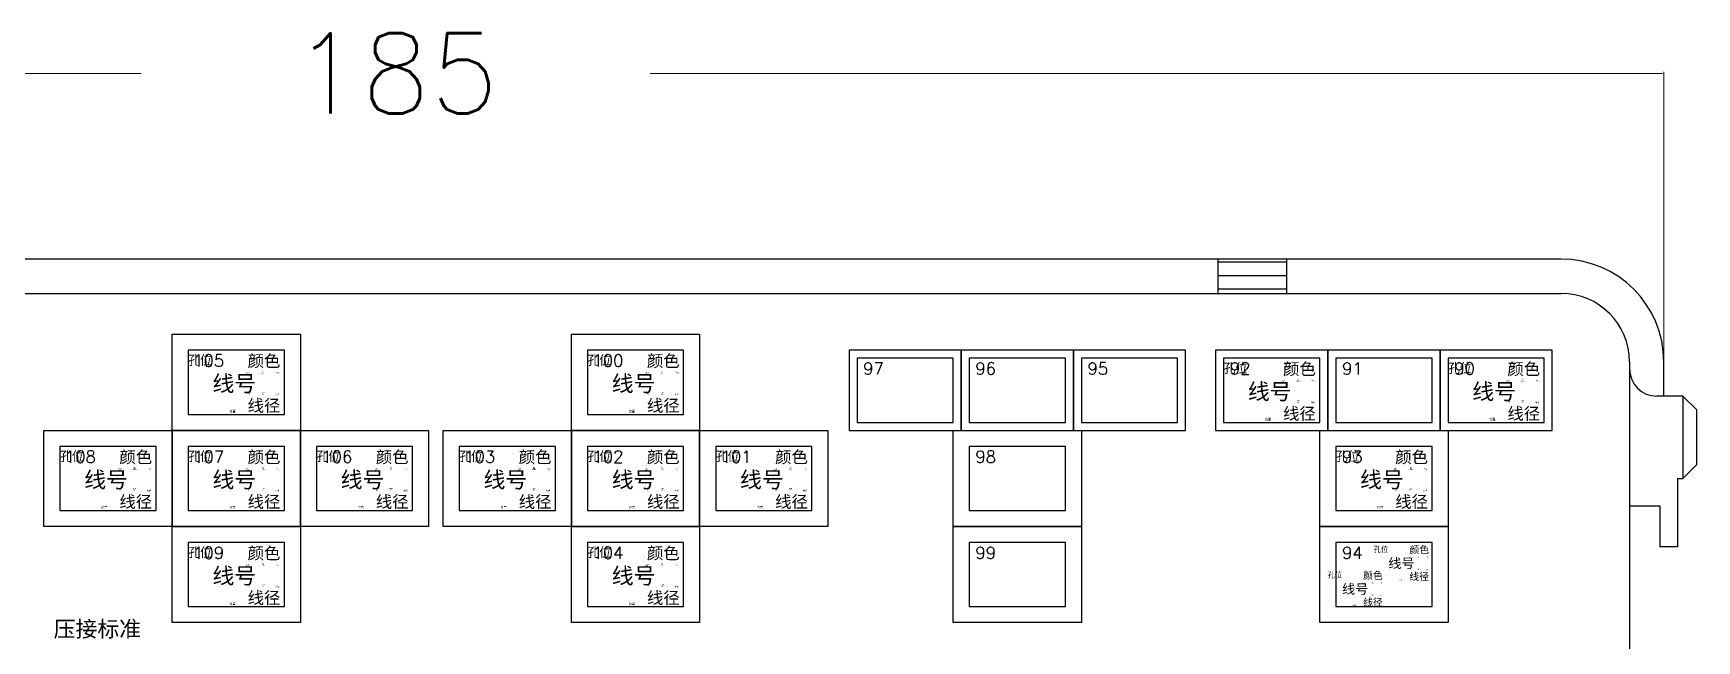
# Model space of a CAD drawing. Header units: millimetres. Extents: x -2653 to 6698, y -4403 to -42.
# Drawn here: x -2490.8 to -2283.2, y -484.8 to -409 of the extents above; entities that cross this region are included whole.
import ezdxf
from ezdxf.enums import TextEntityAlignment as Align

# ---------------------------------------------------------------- set-up
doc = ezdxf.new("R2010")
doc.units = ezdxf.units.MM
doc.header["$MEASUREMENT"] = 0
doc.layers.add('文字', color=3, linetype='Continuous')
doc.layers.add('轮廓线', color=7, linetype='Continuous')
for name, color, linetype, plot in [('隐藏-剥皮长度', 2, 'Continuous', False), ('隐藏-加余量', 1, 'Continuous', False), ('隐藏-备注', 1, 'Continuous', False), ('隐藏-孔位', 1, 'Continuous', False), ('隐藏-对应端子', 2, 'Continuous', False), ('隐藏-规格', 1, 'Continuous', False), ('隐藏-辅助信息', 3, 'Continuous', False), ('隐藏-防水栓', 2, 'Continuous', False)]:
    doc.layers.add(name, color=color, linetype=linetype, plot=plot)
doc.styles.add('CL', font='', dxfattribs={"height": 2})
doc.styles.get("Standard").update_dxf_attribs({"font": 'txt', "bigfont": 'gbcbig.shx'})
doc.styles.get('CL').set_extended_font_data('SimSun')

msp = doc.modelspace()

# ---------------------------------------------------------------- linework, layer by layer
at = {"lineweight": -3}
for p, q in [((-2342.92, -437.18), (-2513.99, -437.18)), ((-2300.15, -437.18), (-2334.37, -437.18)), ((-2590.97, -441.46), (-2300.15, -441.46)), ((-2473.46, -446.56), (-2457.46, -446.56)), ((-2473.46, -458.56), (-2473.46, -446.56)), ((-2457.46, -446.56), (-2457.46, -458.56)), ((-2423.64, -446.56), (-2407.64, -446.56)), ((-2423.64, -458.56), (-2423.64, -446.56)), ((-2407.64, -446.56), (-2407.64, -458.56)), ((-2459.46, -448.56), (-2471.46, -448.56)), ((-2471.46, -448.56), (-2471.46, -456.56)), ((-2459.46, -456.56), (-2459.46, -448.56)), ((-2409.64, -448.56), (-2421.64, -448.56)), ((-2421.64, -448.56), (-2421.64, -456.56)), ((-2409.64, -456.56), (-2409.64, -448.56)), ((-2375, -448.56), (-2389, -448.56)), ((-2389, -448.56), (-2389, -458.56)), ((-2376, -449.56), (-2388, -449.56)), ((-2388, -449.56), (-2388, -457.56)), ((-2376, -457.56), (-2376, -449.56)), ((-2361, -448.56), (-2375, -448.56)), ((-2375, -448.56), (-2375, -458.56)), ((-2375, -458.56), (-2375, -448.56)), ((-2362, -449.56), (-2374, -449.56)), ((-2374, -449.56), (-2374, -457.56)), ((-2362, -457.56), (-2362, -449.56)), ((-2347, -448.56), (-2361, -448.56)), ((-2361, -448.56), (-2361, -458.56)), ((-2361, -458.56), (-2361, -448.56)), ((-2348, -449.56), (-2360, -449.56)), ((-2360, -449.56), (-2360, -457.56)), ((-2348, -457.56), (-2348, -449.56)), ((-2347, -458.56), (-2347, -448.56)), ((-2329.25, -448.56), (-2343.25, -448.56)), ((-2343.25, -448.56), (-2343.25, -458.56)), ((-2330.25, -449.56), (-2342.25, -449.56)), ((-2342.25, -449.56), (-2342.25, -457.56)), ((-2330.25, -457.56), (-2330.25, -449.56)), ((-2315.25, -448.56), (-2329.25, -448.56)), ((-2329.25, -448.56), (-2329.25, -458.56)), ((-2329.25, -458.56), (-2329.25, -448.56)), ((-2316.25, -449.56), (-2328.25, -449.56)), ((-2328.25, -449.56), (-2328.25, -457.56)), ((-2316.25, -457.56), (-2316.25, -449.56)), ((-2301.25, -448.56), (-2315.25, -448.56)), ((-2315.25, -448.56), (-2315.25, -458.56)), ((-2315.25, -458.56), (-2315.25, -448.56)), ((-2302.25, -449.56), (-2314.25, -449.56)), ((-2314.25, -449.56), (-2314.25, -457.56)), ((-2302.25, -457.56), (-2302.25, -449.56)), ((-2301.25, -458.56), (-2301.25, -448.56)), ((-2291.6, -449.97), (-2291.6, -616.73)), ((-2471.46, -456.56), (-2459.46, -456.56)), ((-2421.64, -456.56), (-2409.64, -456.56)), ((-2489.46, -458.56), (-2473.46, -458.56)), ((-2489.46, -470.56), (-2489.46, -458.56)), ((-2473.46, -458.56), (-2473.46, -470.56)), ((-2473.46, -458.56), (-2457.46, -458.56)), ((-2473.46, -470.56), (-2473.46, -458.56)), ((-2457.46, -458.56), (-2473.46, -458.56)), ((-2457.46, -458.56), (-2441.46, -458.56)), ((-2457.46, -470.56), (-2457.46, -458.56)), ((-2457.46, -458.56), (-2457.46, -470.56)), ((-2441.46, -458.56), (-2441.46, -470.56)), ((-2439.64, -458.56), (-2423.64, -458.56)), ((-2439.64, -470.56), (-2439.64, -458.56)), ((-2423.64, -458.56), (-2423.64, -470.56)), ((-2423.64, -458.56), (-2407.64, -458.56)), ((-2423.64, -470.56), (-2423.64, -458.56)), ((-2407.64, -458.56), (-2423.64, -458.56)), ((-2407.64, -458.56), (-2391.64, -458.56)), ((-2407.64, -470.56), (-2407.64, -458.56)), ((-2407.64, -458.56), (-2407.64, -470.56)), ((-2391.64, -458.56), (-2391.64, -470.56)), ((-2389, -458.56), (-2375, -458.56)), ((-2388, -457.56), (-2376, -457.56)), ((-2376, -458.56), (-2360, -458.56)), ((-2376, -470.56), (-2376, -458.56)), ((-2375, -458.56), (-2361, -458.56)), ((-2374, -457.56), (-2362, -457.56)), ((-2361, -458.56), (-2347, -458.56)), ((-2360, -457.56), (-2348, -457.56)), ((-2360, -458.56), (-2360, -470.56)), ((-2343.25, -458.56), (-2329.25, -458.56)), ((-2342.25, -457.56), (-2330.25, -457.56)), ((-2330.25, -458.56), (-2314.25, -458.56)), ((-2330.25, -470.56), (-2330.25, -458.56)), ((-2329.25, -458.56), (-2315.25, -458.56)), ((-2328.25, -457.56), (-2316.25, -457.56)), ((-2315.25, -458.56), (-2301.25, -458.56)), ((-2314.25, -457.56), (-2302.25, -457.56)), ((-2314.25, -458.56), (-2314.25, -470.56)), ((-2475.46, -460.56), (-2487.46, -460.56)), ((-2487.46, -460.56), (-2487.46, -468.56)), ((-2475.46, -468.56), (-2475.46, -460.56)), ((-2459.46, -460.56), (-2471.46, -460.56)), ((-2471.46, -460.56), (-2471.46, -468.56)), ((-2459.46, -468.56), (-2459.46, -460.56)), ((-2443.46, -460.56), (-2455.46, -460.56)), ((-2455.46, -460.56), (-2455.46, -468.56)), ((-2443.46, -468.56), (-2443.46, -460.56)), ((-2425.64, -460.56), (-2437.64, -460.56)), ((-2437.64, -460.56), (-2437.64, -468.56)), ((-2425.64, -468.56), (-2425.64, -460.56)), ((-2409.64, -460.56), (-2421.64, -460.56)), ((-2421.64, -460.56), (-2421.64, -468.56)), ((-2409.64, -468.56), (-2409.64, -460.56)), ((-2393.64, -460.56), (-2405.64, -460.56)), ((-2405.64, -460.56), (-2405.64, -468.56)), ((-2393.64, -468.56), (-2393.64, -460.56)), ((-2362, -460.56), (-2374, -460.56)), ((-2374, -460.56), (-2374, -468.56)), ((-2362, -468.56), (-2362, -460.56)), ((-2316.25, -460.56), (-2328.25, -460.56)), ((-2328.25, -460.56), (-2328.25, -468.56)), ((-2316.25, -468.56), (-2316.25, -460.56)), ((-2487.46, -468.56), (-2475.46, -468.56)), ((-2471.46, -468.56), (-2459.46, -468.56)), ((-2455.46, -468.56), (-2443.46, -468.56)), ((-2437.64, -468.56), (-2425.64, -468.56)), ((-2421.64, -468.56), (-2409.64, -468.56)), ((-2405.64, -468.56), (-2393.64, -468.56)), ((-2374, -468.56), (-2362, -468.56)), ((-2328.25, -468.56), (-2316.25, -468.56)), ((-2473.46, -470.56), (-2489.46, -470.56)), ((-2473.46, -470.56), (-2457.46, -470.56)), ((-2473.46, -482.56), (-2473.46, -470.56)), ((-2457.46, -470.56), (-2473.46, -470.56)), ((-2441.46, -470.56), (-2457.46, -470.56)), ((-2457.46, -470.56), (-2457.46, -482.56)), ((-2423.64, -470.56), (-2439.64, -470.56)), ((-2423.64, -470.56), (-2407.64, -470.56)), ((-2423.64, -482.56), (-2423.64, -470.56)), ((-2407.64, -470.56), (-2423.64, -470.56)), ((-2391.64, -470.56), (-2407.64, -470.56)), ((-2407.64, -470.56), (-2407.64, -482.56)), ((-2376, -470.56), (-2360, -470.56)), ((-2376, -482.56), (-2376, -470.56)), ((-2360, -470.56), (-2376, -470.56)), ((-2360, -470.56), (-2360, -482.56)), ((-2330.25, -470.56), (-2314.25, -470.56)), ((-2330.25, -482.56), (-2330.25, -470.56)), ((-2314.25, -470.56), (-2330.25, -470.56)), ((-2314.25, -470.56), (-2314.25, -482.56)), ((-2459.46, -472.56), (-2471.46, -472.56)), ((-2471.46, -472.56), (-2471.46, -480.56)), ((-2459.46, -480.56), (-2459.46, -472.56)), ((-2409.64, -472.56), (-2421.64, -472.56)), ((-2421.64, -472.56), (-2421.64, -480.56)), ((-2409.64, -480.56), (-2409.64, -472.56)), ((-2362, -472.56), (-2374, -472.56)), ((-2374, -472.56), (-2374, -480.56)), ((-2362, -480.56), (-2362, -472.56)), ((-2316.25, -472.56), (-2328.25, -472.56)), ((-2328.25, -472.56), (-2328.25, -480.56)), ((-2316.25, -480.56), (-2316.25, -472.56)), ((-2471.46, -480.56), (-2459.46, -480.56)), ((-2421.64, -480.56), (-2409.64, -480.56)), ((-2374, -480.56), (-2362, -480.56)), ((-2328.25, -480.56), (-2316.25, -480.56)), ((-2457.46, -482.56), (-2473.46, -482.56)), ((-2407.64, -482.56), (-2423.64, -482.56)), ((-2360, -482.56), (-2376, -482.56)), ((-2314.25, -482.56), (-2330.25, -482.56))]:
    msp.add_line(p, q, dxfattribs=at)
at = {"lineweight": -3, "ltscale": 0.074251}
for p, q in [((-2342.92, -441.46), (-2342.92, -437.18)), ((-2334.37, -441.46), (-2334.37, -437.18))]:
    msp.add_line(p, q, dxfattribs=at)
at = {"lineweight": -3, "ltscale": 0.148499}
for p, q in [((-2334.37, -437.18), (-2342.92, -437.18)), ((-2342.92, -437.52), (-2334.37, -437.52)), ((-2342.92, -439.24), (-2334.37, -439.24)), ((-2334.37, -440.95), (-2342.92, -440.95))]:
    msp.add_line(p, q, dxfattribs=at)
at = {"lineweight": -3, "ltscale": 0.074249}
msp.add_line((-2287.32, -454.29), (-2287.32, -450.01), dxfattribs=at)
at = {"lineweight": -3, "ltscale": 0.056433}
msp.add_line((-2284.93, -454.29), (-2288.18, -454.29), dxfattribs=at)
at = {"lineweight": -3, "ltscale": 0.1782}
msp.add_line((-2284.93, -454.29), (-2284.93, -464.55), dxfattribs=at)
at = {"lineweight": -3, "ltscale": 0.042002}
for p, q in [((-2283.21, -456), (-2284.93, -454.29)), ((-2284.93, -464.55), (-2283.21, -462.84))]:
    msp.add_line(p, q, dxfattribs=at)
at = {"lineweight": -3, "ltscale": 0.1188}
msp.add_line((-2283.21, -462.84), (-2283.21, -456), dxfattribs=at)
at = {"lineweight": -3, "ltscale": 0.1485}
msp.add_line((-2285.61, -464.55), (-2285.61, -473.11), dxfattribs=at)
at = {"lineweight": -3, "ltscale": 0.011884}
msp.add_line((-2285.61, -464.55), (-2284.93, -464.55), dxfattribs=at)
at = {"lineweight": -3, "ltscale": 0.065338}
msp.add_line((-2291.6, -467.98), (-2287.83, -467.98), dxfattribs=at)
at = {"lineweight": -3, "ltscale": 0.089099}
msp.add_line((-2287.83, -467.98), (-2287.83, -473.11), dxfattribs=at)
at = {"lineweight": -3, "ltscale": 0.038611}
msp.add_line((-2285.61, -473.11), (-2287.83, -473.11), dxfattribs=at)
at = {"lineweight": -3}
for centre, radius, start, end in [((-2300.15, -450.01), 12.83, 0, 90), ((-2300.15, -450.01), 8.55, 0, 90), ((-2288.18, -450.87), 3.42, 180, 270)]:
    msp.add_arc(centre, radius, start, end, dxfattribs=at)
at = {"layer": '轮廓线', "lineweight": 0}
for p, q in [((-2603.62, -413.99), (-2477.32, -413.99)), ((-2287.5, -413.99), (-2413.81, -413.99)), ((-2287.32, -449.95), (-2287.32, -413.81))]:
    msp.add_line(p, q, dxfattribs=at)
msp.add_solid([(-2287.5, -413.96), (-2287.5, -414.02), (-2287.32, -413.99)], dxfattribs=at)

# ---------------------------------------------------------------- texts
at = {"lineweight": 0}
for s, p in [('105', (-2470.84, -450.6)), ('100', (-2421.01, -450.6)), ('97', (-2387.23, -451.6)), ('96', (-2373.23, -451.6)), ('95', (-2359.23, -451.6)), ('92', (-2341.47, -451.6)), ('91', (-2327.47, -451.6)), ('90', (-2313.47, -451.6)), ('108', (-2486.84, -462.6)), ('107', (-2470.84, -462.6)), ('106', (-2454.84, -462.6)), ('103', (-2437.01, -462.6)), ('102', (-2421.01, -462.6)), ('101', (-2405.01, -462.6)), ('98', (-2373.23, -462.6)), ('93', (-2327.47, -462.6)), ('109', (-2470.84, -474.6)), ('104', (-2421.01, -474.6)), ('99', (-2373.23, -474.6)), ('94', (-2327.47, -474.6))]:
    msp.add_text(s, height=1.5, dxfattribs=at).set_placement(p)
at = {"layer": '文字', "color": 3, "style": 'CL', "flags": 1}
msp.add_attdef('压接标准', text='', height=2, dxfattribs=at).set_placement((-2477.34, -483.35), align=Align.MIDDLE_RIGHT)
at = {"layer": '轮廓线', "lineweight": 0, "insert": (-2445.56, -413.99), "char_height": 10, "attachment_point": 5}
msp.add_mtext('\\A1;185', dxfattribs=at)
at = {"layer": '轮廓线', "color": 7, "style": 'CL', "flags": 4}
for tag, text, height, p in [('颜色', 'NC', 1.5, (-2459.96, -449.89)), ('颜色', 'NC', 1.5, (-2410.13, -449.89)), ('颜色', 'NC', 1.5, (-2330.75, -450.89)), ('颜色', 'NC', 1.5, (-2302.75, -450.89)), ('线径', '0.5', 1.5, (-2459.96, -455.47)), ('线径', '0.5', 1.5, (-2410.13, -455.47)), ('线径', '0.5', 1.5, (-2330.75, -456.47)), ('线径', '0.5', 1.5, (-2302.75, -456.47)), ('颜色', 'NC', 1.5, (-2475.96, -461.89)), ('颜色', 'NC', 1.5, (-2459.96, -461.89)), ('颜色', 'NC', 1.5, (-2443.96, -461.89)), ('颜色', 'NC', 1.5, (-2426.13, -461.89)), ('颜色', 'NC', 1.5, (-2410.13, -461.89)), ('颜色', 'NC', 1.5, (-2394.13, -461.89)), ('颜色', 'NC', 1.5, (-2316.75, -461.89)), ('线径', '0.5', 1.5, (-2475.96, -467.47)), ('线径', '0.5', 1.5, (-2459.96, -467.47)), ('线径', '0.5', 1.5, (-2443.96, -467.47)), ('线径', '0.5', 1.5, (-2426.13, -467.47)), ('线径', '0.5', 1.5, (-2410.13, -467.47)), ('线径', '0.5', 1.5, (-2394.13, -467.47)), ('线径', '0.5', 1.5, (-2316.75, -467.47)), ('颜色', 'NC', 1.5, (-2459.96, -473.89)), ('颜色', 'NC', 1.5, (-2410.13, -473.89)), ('颜色', 'NC', 0.9, (-2316.62, -473.46)), ('颜色', 'NC', 0.9, (-2322.39, -476.67)), ('线径', '0.5', 0.9, (-2316.62, -476.81)), ('线径', '0.5', 1.5, (-2459.96, -479.47)), ('线径', '0.5', 1.5, (-2410.13, -479.47)), ('线径', '0.5', 0.9, (-2322.39, -480.02))]:
    msp.add_attdef(tag, text=text, height=height, dxfattribs=at).set_placement(p, align=Align.MIDDLE_RIGHT)
for height, p in [(2, (-2465.71, -452.71)), (2, (-2415.88, -452.71)), (2, (-2336.5, -453.71)), (2, (-2308.5, -453.71)), (2, (-2481.71, -464.71)), (2, (-2465.71, -464.71)), (2, (-2449.71, -464.71)), (2, (-2431.88, -464.71)), (2, (-2415.88, -464.71)), (2, (-2399.88, -464.71)), (2, (-2322.5, -464.71)), (1.2, (-2320.07, -475.15)), (2, (-2465.71, -476.71)), (2, (-2415.88, -476.71)), (1.2, (-2325.84, -478.36))]:
    msp.add_attdef('线号', text='300', height=height, dxfattribs=at).set_placement(p, align=Align.MIDDLE_CENTER)
at = {"layer": '隐藏-剥皮长度', "color": 2, "style": 'CL', "width": 0.9, "flags": 4}
for height, p in [(0.1, (-2460.1, -451.47)), (0.1, (-2410.27, -451.47)), (0.1, (-2330.88, -452.47)), (0.1, (-2302.88, -452.47)), (0.1, (-2476.1, -463.47)), (0.1, (-2460.1, -463.47)), (0.1, (-2444.1, -463.47)), (0.1, (-2426.27, -463.47)), (0.1, (-2410.27, -463.47)), (0.1, (-2394.27, -463.47)), (0.1, (-2316.88, -463.47)), (0.06, (-2316.7, -474.41)), (0.1, (-2460.1, -475.47)), (0.1, (-2410.27, -475.47)), (0.06, (-2322.47, -477.62))]:
    msp.add_attdef('剥皮', text='', height=height, dxfattribs=at).set_placement(p, align=Align.MIDDLE_RIGHT)
at = {"layer": '隐藏-加余量', "color": 1, "style": 'CL', "width": 0.9, "flags": 4}
for height, p in [(0.1, (-2460.1, -451.33)), (0.1, (-2410.27, -451.33)), (0.1, (-2330.88, -452.33)), (0.1, (-2302.88, -452.33)), (0.1, (-2476.1, -463.33)), (0.1, (-2460.1, -463.33)), (0.1, (-2444.1, -463.33)), (0.1, (-2426.27, -463.33)), (0.1, (-2410.27, -463.33)), (0.1, (-2394.27, -463.33)), (0.1, (-2316.88, -463.33)), (0.1, (-2460.1, -475.33)), (0.1, (-2410.27, -475.33)), (0.06, (-2316.7, -474.32)), (0.06, (-2322.47, -477.53))]:
    msp.add_attdef('加余量', text='', height=height, dxfattribs=at).set_placement(p, align=Align.MIDDLE_RIGHT)
at = {"layer": '隐藏-备注', "color": 1, "style": 'CL', "width": 0.9, "flags": 5}
for height, p in [(0.1, (-2462.14, -454.07)), (0.1, (-2412.31, -454.07)), (0.1, (-2332.92, -455.07)), (0.1, (-2304.92, -455.07)), (0.1, (-2478.14, -466.07)), (0.1, (-2462.14, -466.07)), (0.1, (-2446.14, -466.07)), (0.1, (-2428.31, -466.07)), (0.1, (-2412.31, -466.07)), (0.1, (-2396.31, -466.07)), (0.1, (-2318.92, -466.07)), (0.06, (-2317.93, -475.97)), (0.1, (-2462.14, -478.07)), (0.1, (-2412.31, -478.07)), (0.06, (-2323.69, -479.18))]:
    msp.add_attdef('备注', text='', height=height, dxfattribs=at).set_placement(p, align=Align.MIDDLE_CENTER)
at = {"layer": '隐藏-孔位', "color": 6, "style": 'CL', "width": 0.9, "flags": 4}
for height, p in [(1.2, (-2471.46, -449.78)), (1.2, (-2421.64, -449.78)), (1.2, (-2342.25, -450.78)), (1.2, (-2314.25, -450.78)), (1.2, (-2487.46, -461.78)), (1.2, (-2471.46, -461.78)), (1.2, (-2455.46, -461.78)), (1.2, (-2437.64, -461.78)), (1.2, (-2421.64, -461.78)), (1.2, (-2405.64, -461.78)), (1.2, (-2328.25, -461.78)), (1.2, (-2471.46, -473.78)), (1.2, (-2421.64, -473.78)), (0.72, (-2323.52, -473.4)), (0.72, (-2329.29, -476.61))]:
    msp.add_attdef('孔位', text='', height=height, dxfattribs=at).set_placement(p, align=Align.MIDDLE_LEFT)
at = {"layer": '隐藏-对应端子', "color": 2, "style": 'CL', "width": 0.9, "flags": 4}
for height, p in [(0.1, (-2463.78, -451.48)), (0.1, (-2413.95, -451.48)), (0.1, (-2334.57, -452.48)), (0.1, (-2306.57, -452.48)), (0.1, (-2479.78, -463.48)), (0.1, (-2463.78, -463.48)), (0.1, (-2447.78, -463.48)), (0.1, (-2429.95, -463.48)), (0.1, (-2413.95, -463.48)), (0.1, (-2397.95, -463.48)), (0.1, (-2320.57, -463.48)), (0.06, (-2318.91, -474.42)), (0.1, (-2463.78, -475.48)), (0.1, (-2413.95, -475.48)), (0.06, (-2324.68, -477.63))]:
    msp.add_attdef('对应簧片', text='', height=height, dxfattribs=at).set_placement(p, align=Align.MIDDLE_RIGHT)
at = {"layer": '隐藏-规格', "color": 1, "style": 'CL', "width": 0.9, "flags": 5}
for height, p in [(0.2, (-2460.1, -454.08)), (0.2, (-2410.27, -454.08)), (0.2, (-2330.88, -455.08)), (0.2, (-2302.88, -455.08)), (0.2, (-2476.1, -466.08)), (0.2, (-2460.1, -466.08)), (0.2, (-2444.1, -466.08)), (0.2, (-2426.27, -466.08)), (0.2, (-2410.27, -466.08)), (0.2, (-2394.27, -466.08)), (0.2, (-2316.88, -466.08)), (0.12, (-2316.7, -475.98)), (0.2, (-2460.1, -478.08)), (0.2, (-2410.27, -478.08)), (0.12, (-2322.47, -479.19))]:
    msp.add_attdef('规格', text='', height=height, dxfattribs=at).set_placement(p, align=Align.MIDDLE_RIGHT)
at = {"layer": '隐藏-辅助信息', "color": 3, "style": 'CL', "width": 0.9, "flags": 5}
for tag, height, p in [('供方编码', 0.1, (-2462.14, -451.45)), ('编码', 0.1, (-2462.14, -451.32)), ('供方编码', 0.1, (-2412.31, -451.45)), ('编码', 0.1, (-2412.31, -451.32)), ('供方编码', 0.1, (-2332.92, -452.45)), ('编码', 0.1, (-2332.92, -452.32)), ('供方编码', 0.1, (-2304.92, -452.45)), ('编码', 0.1, (-2304.92, -452.32)), ('供方编码', 0.1, (-2478.14, -463.45)), ('编码', 0.1, (-2478.14, -463.32)), ('供方编码', 0.1, (-2462.14, -463.45)), ('编码', 0.1, (-2462.14, -463.32)), ('供方编码', 0.1, (-2446.14, -463.45)), ('编码', 0.1, (-2446.14, -463.32)), ('供方编码', 0.1, (-2428.31, -463.45)), ('编码', 0.1, (-2428.31, -463.32)), ('供方编码', 0.1, (-2412.31, -463.45)), ('编码', 0.1, (-2412.31, -463.32)), ('供方编码', 0.1, (-2396.31, -463.45)), ('编码', 0.1, (-2396.31, -463.32)), ('供方编码', 0.1, (-2318.92, -463.45)), ('编码', 0.1, (-2318.92, -463.32)), ('编码', 0.1, (-2462.14, -475.32)), ('编码', 0.1, (-2412.31, -475.32)), ('供方编码', 0.06, (-2317.93, -474.4)), ('编码', 0.06, (-2317.93, -474.32)), ('供方编码', 0.1, (-2462.14, -475.45)), ('供方编码', 0.1, (-2412.31, -475.45)), ('供方编码', 0.06, (-2323.69, -477.61)), ('编码', 0.06, (-2323.69, -477.53))]:
    msp.add_attdef(tag, text='', height=height, dxfattribs=at).set_placement(p, align=Align.MIDDLE_CENTER)
at = {"layer": '隐藏-辅助信息', "color": 2, "style": 'CL', "width": 0.9, "flags": 5}
for tag, text, height, p in [('辅助', '辅助件', 0.1, (-2462.14, -451.18)), ('辅助', '辅助件', 0.1, (-2412.31, -451.18)), ('辅助', '辅助件', 0.1, (-2332.92, -452.18)), ('辅助', '辅助件', 0.1, (-2304.92, -452.18)), ('标识管', '', 0.1, (-2462.14, -453.83)), ('标识管', '', 0.1, (-2412.31, -453.83)), ('标识管', '', 0.1, (-2332.92, -454.83)), ('标识管', '', 0.1, (-2304.92, -454.83)), ('辅助', '辅助件', 0.1, (-2478.14, -463.18)), ('辅助', '辅助件', 0.1, (-2462.14, -463.18)), ('辅助', '辅助件', 0.1, (-2446.14, -463.18)), ('辅助', '辅助件', 0.1, (-2428.31, -463.18)), ('辅助', '辅助件', 0.1, (-2412.31, -463.18)), ('辅助', '辅助件', 0.1, (-2396.31, -463.18)), ('辅助', '辅助件', 0.1, (-2318.92, -463.18)), ('标识管', '', 0.1, (-2478.14, -465.83)), ('标识管', '', 0.1, (-2462.14, -465.83)), ('标识管', '', 0.1, (-2446.14, -465.83)), ('标识管', '', 0.1, (-2428.31, -465.83)), ('标识管', '', 0.1, (-2412.31, -465.83)), ('标识管', '', 0.1, (-2396.31, -465.83)), ('标识管', '', 0.1, (-2318.92, -465.83)), ('辅助', '辅助件', 0.1, (-2462.14, -475.18)), ('辅助', '辅助件', 0.1, (-2412.31, -475.18)), ('辅助', '辅助件', 0.06, (-2317.93, -474.23)), ('辅助', '辅助件', 0.06, (-2323.69, -477.44)), ('标识管', '', 0.06, (-2317.93, -475.82)), ('标识管', '', 0.1, (-2462.14, -477.83)), ('标识管', '', 0.1, (-2412.31, -477.83)), ('标识管', '', 0.06, (-2323.69, -479.03))]:
    msp.add_attdef(tag, text=text, height=height, dxfattribs=at).set_placement(p, align=Align.MIDDLE_CENTER)
at = {"layer": '隐藏-辅助信息', "color": 3, "style": 'CL', "width": 0.9, "flags": 5}
for tag, text, height, p in [('线种', 'FLRY', 0.1, (-2463.78, -453.95)), ('工位', '', 0.1, (-2463.78, -454.07)), ('线种', 'FLRY', 0.1, (-2413.95, -453.95)), ('工位', '', 0.1, (-2413.95, -454.07)), ('线种', 'FLRY', 0.1, (-2334.57, -454.95)), ('工位', '', 0.1, (-2334.57, -455.07)), ('线种', 'FLRY', 0.1, (-2306.57, -454.95)), ('工位', '', 0.1, (-2306.57, -455.07)), ('线种', 'FLRY', 0.1, (-2479.78, -465.95)), ('工位', '', 0.1, (-2479.78, -466.07)), ('线种', 'FLRY', 0.1, (-2463.78, -465.95)), ('工位', '', 0.1, (-2463.78, -466.07)), ('线种', 'FLRY', 0.1, (-2447.78, -465.95)), ('工位', '', 0.1, (-2447.78, -466.07)), ('线种', 'FLRY', 0.1, (-2429.95, -465.95)), ('工位', '', 0.1, (-2429.95, -466.07)), ('线种', 'FLRY', 0.1, (-2413.95, -465.95)), ('工位', '', 0.1, (-2413.95, -466.07)), ('线种', 'FLRY', 0.1, (-2397.95, -465.95)), ('工位', '', 0.1, (-2397.95, -466.07)), ('线种', 'FLRY', 0.1, (-2320.57, -465.95)), ('工位', '', 0.1, (-2320.57, -466.07)), ('线种', 'FLRY', 0.06, (-2318.91, -475.9)), ('工位', '', 0.06, (-2318.91, -475.97)), ('线种', 'FLRY', 0.1, (-2463.78, -477.95)), ('工位', '', 0.1, (-2463.78, -478.07)), ('线种', 'FLRY', 0.1, (-2413.95, -477.95)), ('工位', '', 0.1, (-2413.95, -478.07)), ('线种', 'FLRY', 0.06, (-2324.68, -479.11)), ('工位', '', 0.06, (-2324.68, -479.18))]:
    msp.add_attdef(tag, text=text, height=height, dxfattribs=at).set_placement(p, align=Align.MIDDLE_RIGHT)
at = {"layer": '隐藏-辅助信息', "color": 1, "style": 'CL', "width": 0.9, "flags": 5}
for height, p in [(0.1, (-2462.14, -453.95)), (0.1, (-2412.31, -453.95)), (0.1, (-2332.92, -454.95)), (0.1, (-2304.92, -454.95)), (0.1, (-2478.14, -465.95)), (0.1, (-2462.14, -465.95)), (0.1, (-2446.14, -465.95)), (0.1, (-2428.31, -465.95)), (0.1, (-2412.31, -465.95)), (0.1, (-2396.31, -465.95)), (0.1, (-2318.92, -465.95)), (0.06, (-2317.93, -475.9)), (0.1, (-2462.14, -477.95)), (0.1, (-2412.31, -477.95)), (0.06, (-2323.69, -479.11))]:
    msp.add_attdef('选项', text='ALL', height=height, dxfattribs=at).set_placement(p, align=Align.MIDDLE_CENTER)
at = {"layer": '隐藏-辅助信息', "color": 4, "style": 'CL', "width": 0.9, "flags": 4}
for height, p in [(0.3, (-2465.93, -456.18)), (0.3, (-2416.1, -456.18)), (0.3, (-2336.72, -457.18)), (0.3, (-2308.72, -457.18)), (0.3, (-2481.93, -468.18)), (0.3, (-2465.93, -468.18)), (0.3, (-2449.93, -468.18)), (0.3, (-2432.1, -468.18)), (0.3, (-2416.1, -468.18)), (0.3, (-2400.1, -468.18)), (0.3, (-2322.72, -468.18)), (0.18, (-2320.2, -477.23)), (0.3, (-2465.93, -480.18)), (0.3, (-2416.1, -480.18)), (0.18, (-2325.97, -480.45))]:
    msp.add_attdef('位置', text='ABC', height=height, dxfattribs=at).set_placement(p, align=Align.MIDDLE_CENTER)
at = {"layer": '隐藏-防水栓', "color": 2, "style": 'CL', "width": 0.9, "flags": 4}
for height, p in [(0.1, (-2463.78, -451.33)), (0.1, (-2413.95, -451.33)), (0.1, (-2334.57, -452.33)), (0.1, (-2306.57, -452.33)), (0.1, (-2479.78, -463.33)), (0.1, (-2463.78, -463.33)), (0.1, (-2447.78, -463.33)), (0.1, (-2429.95, -463.33)), (0.1, (-2413.95, -463.33)), (0.1, (-2397.95, -463.33)), (0.1, (-2320.57, -463.33)), (0.1, (-2463.78, -475.33)), (0.1, (-2413.95, -475.33)), (0.06, (-2318.91, -474.32)), (0.06, (-2324.68, -477.53))]:
    msp.add_attdef('防水栓', text='', height=height, dxfattribs=at).set_placement(p, align=Align.MIDDLE_RIGHT)

doc.saveas('drawing.dxf')
